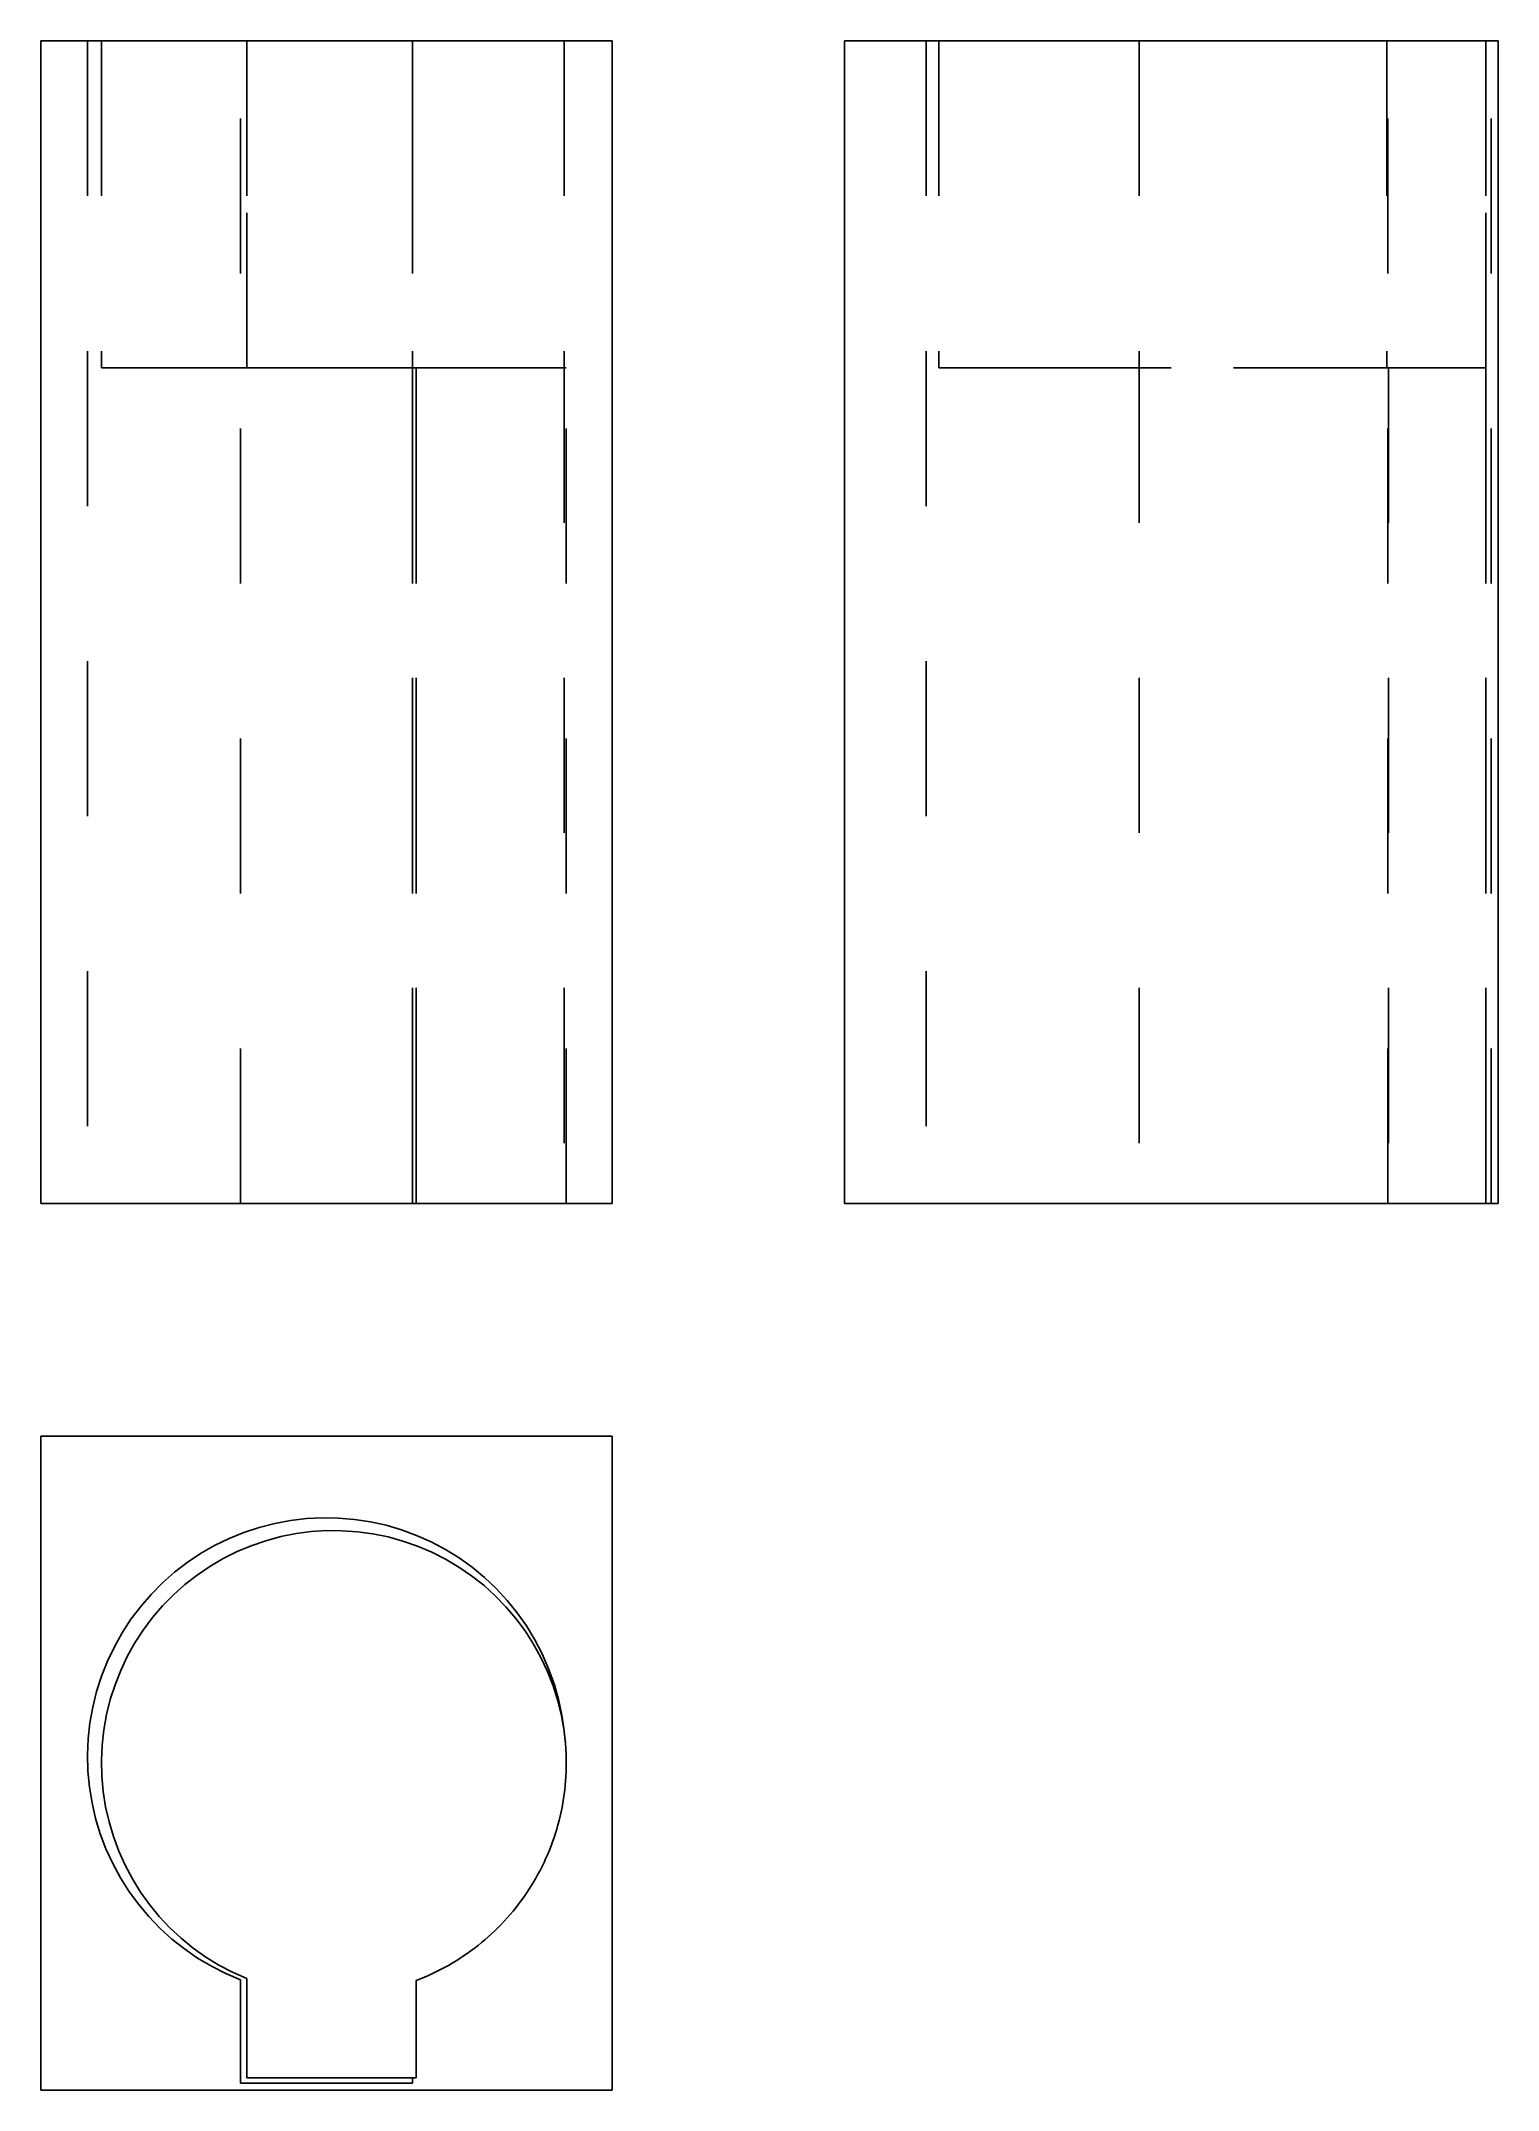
# Model space of a CAD drawing. Extents: x 0 to 0.94, y 0 to 1.32.
import ezdxf

# ---------------------------------------------------------------- set-up
doc = ezdxf.new("R2010")
doc.units = 0
doc.linetypes.add('HIDDEN', pattern=[0.037501, 0.025013, -0.012488])
for name, color, linetype in [('FRONT', 7, 'CONTINUOUS'), ('FRONT_HID', 7, 'HIDDEN'), ('LEFT', 7, 'CONTINUOUS'), ('LEFT_HID', 7, 'HIDDEN'), ('TOP', 7, 'CONTINUOUS'), ('TOP_HID', 7, 'HIDDEN')]:
    doc.layers.add(name, color=color, linetype=linetype)

msp = doc.modelspace()

# ---------------------------------------------------------------- linework, layer by layer
at = {"layer": 'FRONT'}
for p, q in [((0.368586, 1.321875), (0, 1.321875)), ((0, 0.571875), (0, 1.321875)), ((0.368586, 0.571875), (0.368586, 1.321875)), ((0.368586, 0.571875), (0, 0.571875))]:
    msp.add_line(p, q, dxfattribs=at)
at = {"layer": 'FRONT_HID', "linetype": 'HIDDEN'}
for p, q in [((0.337626, 1.321875), (0.030054, 1.321875)), ((0.030054, 1.321875), (0.128783, 1.321875)), ((0.030054, 1.321875), (0.030054, 0.571875)), ((0.337626, 1.321875), (0.039062, 1.321875)), ((0.039062, 1.321875), (0.132812, 1.321875)), ((0.039062, 1.321875), (0.039062, 1.110937)), ((0.128783, 1.321875), (0.186513, 1.321875)), ((0.128783, 0.571875), (0.128783, 1.321875)), ((0.128783, 0.571875), (0.128783, 1.321875)), ((0.132812, 1.110937), (0.132812, 1.321875)), ((0.132812, 1.321875), (0.188076, 1.321875)), ((0.132812, 1.321875), (0.239803, 1.321875)), ((0.132812, 1.321875), (0.132812, 1.110937)), ((0.242187, 1.321875), (0.132813, 1.321875)), ((0.186513, 1.321875), (0.239803, 1.321875)), ((0.188076, 1.321875), (0.239803, 1.321875)), ((0.239803, 1.321875), (0.239803, 1.110937)), ((0.239803, 0.571875), (0.239803, 1.321875)), ((0.239803, 1.321875), (0.242187, 1.321875)), ((0.239803, 1.321875), (0.242188, 1.321875)), ((0.239803, 1.321875), (0.242187, 1.321875)), ((0.242187, 1.321875), (0.339062, 1.321875)), ((0.242187, 1.321875), (0.337626, 1.321875)), ((0.337626, 1.321875), (0.337626, 1.110937)), ((0.339062, 1.321875), (0.337626, 1.321875)), ((0.337626, 1.110937), (0.039062, 1.110937)), ((0.039062, 1.110937), (0.132812, 1.110937)), ((0.132812, 1.110937), (0.188076, 1.110937)), ((0.132812, 1.110937), (0.242187, 1.110937)), ((0.242187, 1.110937), (0.132813, 1.110937)), ((0.188076, 1.110937), (0.239803, 1.110937)), ((0.239803, 1.110937), (0.242188, 1.110937)), ((0.239803, 1.110937), (0.239803, 0.571875)), ((0.242187, 1.110937), (0.339062, 1.110937)), ((0.242188, 0.571875), (0.242188, 1.110937)), ((0.242188, 1.110937), (0.242188, 0.571875)), ((0.339062, 1.110937), (0.337626, 1.110937)), ((0.337626, 1.110937), (0.337626, 0.571875)), ((0.339062, 0.571875), (0.339062, 1.110937)), ((0.337626, 0.571875), (0.030054, 0.571875)), ((0.030054, 0.571875), (0.128783, 0.571875)), ((0.128783, 0.571875), (0.186513, 0.571875)), ((0.186513, 0.571875), (0.239803, 0.571875)), ((0.239803, 0.571875), (0.242188, 0.571875)), ((0.242187, 0.571875), (0.339062, 0.571875)), ((0.339062, 0.571875), (0.337626, 0.571875))]:
    msp.add_line(p, q, dxfattribs=at)
at = {"layer": 'LEFT'}
for p, q in [((0.518586, 1.321875), (0.940461, 1.321875)), ((0.518586, 0.571875), (0.518586, 1.321875)), ((0.940461, 0.571875), (0.940461, 1.321875)), ((0.518586, 0.571875), (0.940461, 0.571875))]:
    msp.add_line(p, q, dxfattribs=at)
at = {"layer": 'LEFT_HID', "linetype": 'HIDDEN'}
for p, q in [((0.708817, 1.321875), (0.571265, 1.321875)), ((0.571265, 1.321875), (0.869408, 1.321875)), ((0.571265, 1.321875), (0.571265, 0.571875)), ((0.708817, 1.321875), (0.579523, 1.321875)), ((0.579523, 1.321875), (0.868577, 1.321875)), ((0.579523, 1.321875), (0.579523, 1.110937)), ((0.708817, 1.321875), (0.708817, 1.110937)), ((0.729523, 1.321875), (0.708817, 1.321875)), ((0.868465, 1.321875), (0.708817, 1.321875)), ((0.8698, 1.321875), (0.729523, 1.321875)), ((0.868465, 1.321875), (0.868174, 1.321875)), ((0.868174, 1.321875), (0.868498, 1.321875)), ((0.868498, 1.321875), (0.868174, 1.321875)), ((0.868174, 1.321875), (0.868577, 1.321875)), ((0.869408, 1.321875), (0.868465, 1.321875)), ((0.8698, 1.321875), (0.868465, 1.321875)), ((0.868498, 1.321875), (0.868821, 1.321875)), ((0.868821, 1.321875), (0.868498, 1.321875)), ((0.868577, 1.321875), (0.932648, 1.321875)), ((0.868577, 1.321875), (0.870681, 1.321875)), ((0.868577, 1.321875), (0.868577, 1.110937)), ((0.868821, 1.321875), (0.869144, 1.321875)), ((0.869144, 1.321875), (0.868821, 1.321875)), ((0.869144, 1.321875), (0.869467, 1.321875)), ((0.869467, 1.321875), (0.869144, 1.321875)), ((0.870681, 1.321875), (0.869408, 1.321875)), ((0.869408, 1.321875), (0.93602, 1.321875)), ((0.869408, 0.571875), (0.869408, 1.321875)), ((0.869467, 1.321875), (0.869791, 1.321875)), ((0.869791, 1.321875), (0.869467, 1.321875)), ((0.869791, 1.321875), (0.870114, 1.321875)), ((0.870114, 1.321875), (0.869791, 1.321875)), ((0.932648, 1.321875), (0.8698, 1.321875)), ((0.870681, 1.321875), (0.8698, 1.321875)), ((0.870114, 1.321875), (0.870437, 1.321875)), ((0.870437, 1.321875), (0.870114, 1.321875)), ((0.870437, 1.321875), (0.87076, 1.321875)), ((0.87076, 1.321875), (0.870437, 1.321875)), ((0.932648, 1.321875), (0.870681, 1.321875)), ((0.87076, 1.321875), (0.871083, 1.321875)), ((0.871083, 1.321875), (0.87076, 1.321875)), ((0.871083, 1.321875), (0.871407, 1.321875)), ((0.871407, 1.321875), (0.871083, 1.321875)), ((0.871407, 1.321875), (0.87173, 1.321875)), ((0.87173, 1.321875), (0.871407, 1.321875)), ((0.87173, 1.321875), (0.872053, 1.321875)), ((0.872053, 1.321875), (0.87173, 1.321875)), ((0.872053, 1.321875), (0.872376, 1.321875)), ((0.872376, 1.321875), (0.872053, 1.321875)), ((0.872376, 1.321875), (0.8727, 1.321875)), ((0.8727, 1.321875), (0.872376, 1.321875)), ((0.8727, 1.321875), (0.873023, 1.321875)), ((0.873023, 1.321875), (0.8727, 1.321875)), ((0.873023, 1.321875), (0.873346, 1.321875)), ((0.873346, 1.321875), (0.873023, 1.321875)), ((0.873346, 1.321875), (0.873669, 1.321875)), ((0.873669, 1.321875), (0.873346, 1.321875)), ((0.873669, 1.321875), (0.873993, 1.321875)), ((0.873993, 1.321875), (0.873669, 1.321875)), ((0.873993, 1.321875), (0.874316, 1.321875)), ((0.874316, 1.321875), (0.873993, 1.321875)), ((0.874316, 1.321875), (0.874639, 1.321875)), ((0.874639, 1.321875), (0.874316, 1.321875)), ((0.874639, 1.321875), (0.874962, 1.321875)), ((0.874962, 1.321875), (0.874639, 1.321875)), ((0.874962, 1.321875), (0.875286, 1.321875)), ((0.875286, 1.321875), (0.874962, 1.321875)), ((0.875286, 1.321875), (0.875609, 1.321875)), ((0.875609, 1.321875), (0.875286, 1.321875)), ((0.875609, 1.321875), (0.875932, 1.321875)), ((0.875932, 1.321875), (0.875609, 1.321875)), ((0.875932, 1.321875), (0.876255, 1.321875)), ((0.876255, 1.321875), (0.875932, 1.321875)), ((0.876255, 1.321875), (0.876579, 1.321875)), ((0.876579, 1.321875), (0.876255, 1.321875)), ((0.876579, 1.321875), (0.876902, 1.321875)), ((0.876902, 1.321875), (0.876579, 1.321875)), ((0.876902, 1.321875), (0.877225, 1.321875)), ((0.877225, 1.321875), (0.876902, 1.321875)), ((0.877225, 1.321875), (0.877548, 1.321875)), ((0.877548, 1.321875), (0.877225, 1.321875)), ((0.877548, 1.321875), (0.877871, 1.321875)), ((0.877871, 1.321875), (0.877548, 1.321875)), ((0.877871, 1.321875), (0.878195, 1.321875)), ((0.878195, 1.321875), (0.877871, 1.321875)), ((0.932648, 1.110937), (0.932648, 1.321875)), ((0.932648, 1.110937), (0.932648, 1.321875)), ((0.932648, 1.321875), (0.932648, 1.110937)), ((0.93602, 1.321875), (0.932648, 1.321875)), ((0.93602, 0.571875), (0.93602, 1.321875)), ((0.93602, 0.571875), (0.93602, 1.321875)), ((0.93602, 0.571875), (0.93602, 1.321875)), ((0.708817, 1.110937), (0.579523, 1.110937)), ((0.579523, 1.110937), (0.868577, 1.110937)), ((0.729523, 1.110937), (0.708817, 1.110937)), ((0.708817, 1.110937), (0.708817, 0.571875)), ((0.8698, 1.110937), (0.729523, 1.110937)), ((0.8698, 1.110937), (0.868174, 1.110937)), ((0.868174, 1.110937), (0.868498, 1.110937)), ((0.868498, 1.110937), (0.868174, 1.110937)), ((0.868174, 1.110937), (0.868577, 1.110937)), ((0.868498, 1.110937), (0.868821, 1.110937)), ((0.868821, 1.110937), (0.868498, 1.110937)), ((0.868577, 1.110937), (0.932648, 1.110937)), ((0.868577, 1.110937), (0.8698, 1.110937)), ((0.868821, 1.110937), (0.869144, 1.110937)), ((0.869144, 1.110937), (0.868821, 1.110937)), ((0.869144, 1.110937), (0.869467, 1.110937)), ((0.869467, 1.110937), (0.869144, 1.110937)), ((0.869467, 1.110937), (0.869791, 1.110937)), ((0.869791, 1.110937), (0.869467, 1.110937)), ((0.869791, 1.110937), (0.870114, 1.110937)), ((0.870114, 1.110937), (0.869791, 1.110937)), ((0.932648, 1.110937), (0.8698, 1.110937)), ((0.8698, 1.110937), (0.8698, 0.571875)), ((0.870114, 1.110937), (0.870437, 1.110937)), ((0.870437, 1.110937), (0.870114, 1.110937)), ((0.870437, 1.110937), (0.87076, 1.110937)), ((0.87076, 1.110937), (0.870437, 1.110937)), ((0.87076, 1.110937), (0.871083, 1.110937)), ((0.871083, 1.110937), (0.87076, 1.110937)), ((0.871083, 1.110937), (0.871407, 1.110937)), ((0.871407, 1.110937), (0.871083, 1.110937)), ((0.871407, 1.110937), (0.87173, 1.110937)), ((0.87173, 1.110937), (0.871407, 1.110937)), ((0.87173, 1.110937), (0.872053, 1.110937)), ((0.872053, 1.110937), (0.87173, 1.110937)), ((0.872053, 1.110937), (0.872376, 1.110937)), ((0.872376, 1.110937), (0.872053, 1.110937)), ((0.872376, 1.110937), (0.8727, 1.110937)), ((0.8727, 1.110937), (0.872376, 1.110937)), ((0.8727, 1.110937), (0.873023, 1.110937)), ((0.873023, 1.110937), (0.8727, 1.110937)), ((0.873023, 1.110937), (0.873346, 1.110937)), ((0.873346, 1.110937), (0.873023, 1.110937)), ((0.873346, 1.110937), (0.873669, 1.110937)), ((0.873669, 1.110937), (0.873346, 1.110937)), ((0.873669, 1.110937), (0.873993, 1.110937)), ((0.873993, 1.110937), (0.873669, 1.110937)), ((0.873993, 1.110937), (0.874316, 1.110937)), ((0.874316, 1.110937), (0.873993, 1.110937)), ((0.874316, 1.110937), (0.874639, 1.110937)), ((0.874639, 1.110937), (0.874316, 1.110937)), ((0.874639, 1.110937), (0.874962, 1.110937)), ((0.874962, 1.110937), (0.874639, 1.110937)), ((0.874962, 1.110937), (0.875286, 1.110937)), ((0.875286, 1.110937), (0.874962, 1.110937)), ((0.875286, 1.110937), (0.875609, 1.110937)), ((0.875609, 1.110937), (0.875286, 1.110937)), ((0.875609, 1.110937), (0.875932, 1.110937)), ((0.875932, 1.110937), (0.875609, 1.110937)), ((0.875932, 1.110937), (0.876255, 1.110937)), ((0.876255, 1.110937), (0.875932, 1.110937)), ((0.876255, 1.110937), (0.876579, 1.110937)), ((0.876579, 1.110937), (0.876255, 1.110937)), ((0.876579, 1.110937), (0.876902, 1.110937)), ((0.876902, 1.110937), (0.876579, 1.110937)), ((0.876902, 1.110937), (0.877225, 1.110937)), ((0.877225, 1.110937), (0.876902, 1.110937)), ((0.877225, 1.110937), (0.877548, 1.110937)), ((0.877548, 1.110937), (0.877225, 1.110937)), ((0.877548, 1.110937), (0.877871, 1.110937)), ((0.877871, 1.110937), (0.877548, 1.110937)), ((0.877871, 1.110937), (0.878195, 1.110937)), ((0.878195, 1.110937), (0.877871, 1.110937)), ((0.932648, 0.571875), (0.932648, 1.110937)), ((0.932648, 1.110937), (0.932648, 0.571875)), ((0.708817, 0.571875), (0.571265, 0.571875)), ((0.571265, 0.571875), (0.869408, 0.571875)), ((0.729523, 0.571875), (0.708817, 0.571875)), ((0.8698, 0.571875), (0.729523, 0.571875)), ((0.869408, 0.571875), (0.93602, 0.571875)), ((0.932648, 0.571875), (0.8698, 0.571875)), ((0.93602, 0.571875), (0.932648, 0.571875))]:
    msp.add_line(p, q, dxfattribs=at)
at = {"layer": 'TOP'}
for p, q in [((0.368586, 0.421875), (0, 0.421875)), ((0, 0.421875), (0, 0)), ((0.368586, 0), (0.368586, 0.421875)), ((0.130975, 0.359687), (0.121372, 0.355778)), ((0.14082, 0.362942), (0.130975, 0.359687)), ((0.15086, 0.365529), (0.14082, 0.362942)), ((0.154838, 0.356981), (0.145209, 0.354384)), ((0.161052, 0.367435), (0.15086, 0.365529)), ((0.164618, 0.358932), (0.154838, 0.356981)), ((0.171349, 0.368651), (0.161052, 0.367435)), ((0.174507, 0.36023), (0.164618, 0.358932)), ((0.181704, 0.369174), (0.171349, 0.368651)), ((0.18446, 0.360867), (0.174507, 0.36023)), ((0.192071, 0.368999), (0.181704, 0.369174)), ((0.194433, 0.360841), (0.18446, 0.360867)), ((0.202402, 0.368129), (0.192071, 0.368999)), ((0.204382, 0.360153), (0.194433, 0.360841)), ((0.212652, 0.366566), (0.202402, 0.368129)), ((0.214264, 0.358805), (0.204382, 0.360153)), ((0.222774, 0.364318), (0.212652, 0.366566)), ((0.224034, 0.356804), (0.214264, 0.358805)), ((0.232722, 0.361395), (0.222774, 0.364318)), ((0.242451, 0.357811), (0.232722, 0.361395)), ((0.251917, 0.353581), (0.242451, 0.357811)), ((0.103061, 0.346071), (0.094436, 0.340317)), ((0.112053, 0.351233), (0.103061, 0.346071)), ((0.121372, 0.355778), (0.112053, 0.351233)), ((0.126574, 0.347302), (0.11765, 0.342848)), ((0.135774, 0.351153), (0.126574, 0.347302)), ((0.145209, 0.354384), (0.135774, 0.351153)), ((0.23365, 0.354158), (0.224034, 0.356804)), ((0.243068, 0.350878), (0.23365, 0.354158)), ((0.252248, 0.34698), (0.243068, 0.350878)), ((0.261078, 0.348724), (0.251917, 0.353581)), ((0.261149, 0.342481), (0.252248, 0.34698)), ((0.269892, 0.343263), (0.261078, 0.348724)), ((0.086216, 0.333997), (0.07844, 0.327139)), ((0.094436, 0.340317), (0.086216, 0.333997)), ((0.100789, 0.332213), (0.092925, 0.326079)), ((0.109043, 0.337811), (0.100789, 0.332213)), ((0.11765, 0.342848), (0.109043, 0.337811)), ((0.269731, 0.3374), (0.261149, 0.342481)), ((0.277956, 0.33176), (0.269731, 0.3374)), ((0.278318, 0.337222), (0.269892, 0.343263)), ((0.285788, 0.325586), (0.277956, 0.33176)), ((0.28632, 0.330629), (0.278318, 0.337222)), ((0.293861, 0.323513), (0.28632, 0.330629)), ((0.071142, 0.319774), (0.064356, 0.311935)), ((0.07844, 0.327139), (0.071142, 0.319774)), ((0.085486, 0.319436), (0.078505, 0.312313)), ((0.092925, 0.326079), (0.085486, 0.319436)), ((0.293193, 0.318905), (0.285788, 0.325586)), ((0.300137, 0.311746), (0.293193, 0.318905)), ((0.300907, 0.315906), (0.293861, 0.323513)), ((0.064356, 0.311935), (0.058111, 0.303658)), ((0.072013, 0.304743), (0.066038, 0.296757)), ((0.078505, 0.312313), (0.072013, 0.304743)), ((0.30659, 0.304143), (0.300137, 0.311746)), ((0.307426, 0.307843), (0.300907, 0.315906)), ((0.312524, 0.296127), (0.30659, 0.304143)), ((0.313388, 0.299361), (0.307426, 0.307843)), ((0.052437, 0.29498), (0.047359, 0.285941)), ((0.058111, 0.303658), (0.052437, 0.29498)), ((0.066038, 0.296757), (0.060607, 0.288393)), ((0.317912, 0.287734), (0.312524, 0.296127)), ((0.318767, 0.290497), (0.313388, 0.299361)), ((0.047359, 0.285941), (0.042899, 0.27658)), ((0.055744, 0.279685), (0.051471, 0.270674)), ((0.060607, 0.288393), (0.055744, 0.279685)), ((0.322731, 0.279002), (0.317912, 0.287734)), ((0.323538, 0.281292), (0.318767, 0.290497)), ((0.326958, 0.269969), (0.322731, 0.279002)), ((0.32768, 0.271787), (0.323538, 0.281292)), ((0.039078, 0.266942), (0.035914, 0.257068)), ((0.042899, 0.27658), (0.039078, 0.266942)), ((0.051471, 0.270674), (0.047805, 0.261399)), ((0.330576, 0.260676), (0.326958, 0.269969)), ((0.331175, 0.262025), (0.32768, 0.271787)), ((0.035914, 0.257068), (0.03342, 0.247004)), ((0.044764, 0.251901), (0.042361, 0.242222)), ((0.047805, 0.261399), (0.044764, 0.251901)), ((0.333569, 0.251162), (0.330576, 0.260676)), ((0.334005, 0.25205), (0.331175, 0.262025)), ((0.335922, 0.24147), (0.333569, 0.251162)), ((0.336159, 0.241908), (0.334005, 0.25205)), ((0.03342, 0.247004), (0.031608, 0.236795)), ((0.042361, 0.242222), (0.040606, 0.232404)), ((0.337626, 0.231644), (0.335922, 0.24147)), ((0.337626, 0.231644), (0.336159, 0.241908)), ((0.030485, 0.226488), (0.030058, 0.216128)), ((0.031608, 0.236795), (0.030485, 0.226488)), ((0.040606, 0.232404), (0.039508, 0.222491)), ((0.030058, 0.216128), (0.030328, 0.205763)), ((0.039508, 0.222491), (0.039071, 0.212528)), ((0.039071, 0.212528), (0.039297, 0.202557)), ((0.030328, 0.205763), (0.031293, 0.19544)), ((0.039297, 0.202557), (0.040185, 0.192624)), ((0.031293, 0.19544), (0.03295, 0.185205)), ((0.03295, 0.185205), (0.035291, 0.175104)), ((0.040185, 0.192624), (0.041731, 0.182771)), ((0.035291, 0.175104), (0.038305, 0.165184)), ((0.041731, 0.182771), (0.043928, 0.173043)), ((0.043928, 0.173043), (0.046767, 0.163482)), ((0.038305, 0.165184), (0.041979, 0.155488)), ((0.046767, 0.163482), (0.050235, 0.154132)), ((0.041979, 0.155488), (0.046296, 0.146061)), ((0.046296, 0.146061), (0.051237, 0.136945)), ((0.050235, 0.154132), (0.054317, 0.145032)), ((0.051237, 0.136945), (0.056778, 0.128182)), ((0.054317, 0.145032), (0.058994, 0.136224)), ((0.058994, 0.136224), (0.064246, 0.127745)), ((0.056778, 0.128182), (0.062896, 0.119811)), ((0.062896, 0.119811), (0.069563, 0.11187)), ((0.064246, 0.127745), (0.07005, 0.119635)), ((0.07005, 0.119635), (0.076381, 0.111928)), ((0.069563, 0.11187), (0.076748, 0.104395)), ((0.076381, 0.111928), (0.083209, 0.104659)), ((0.076748, 0.104395), (0.084419, 0.09742)), ((0.083209, 0.104659), (0.090505, 0.09786)), ((0.084419, 0.09742), (0.092541, 0.090975)), ((0.090505, 0.09786), (0.098237, 0.091561)), ((0.092541, 0.090975), (0.101078, 0.085091)), ((0.098237, 0.091561), (0.106371, 0.085789)), ((0.101078, 0.085091), (0.109991, 0.079794)), ((0.106371, 0.085789), (0.11487, 0.080571)), ((0.109991, 0.079794), (0.11924, 0.075107)), ((0.11487, 0.080571), (0.123697, 0.075929)), ((0.11924, 0.075107), (0.128783, 0.071053)), ((0.123697, 0.075929), (0.132812, 0.071884)), ((0.128783, 0.071053), (0.128783, 0.004441)), ((0.132812, 0.071884), (0.132812, 0.007812)), ((0, 0), (0.368586, 0)), ((0.128783, 0.004441), (0.186513, 0.004441)), ((0.132812, 0.007812), (0.188076, 0.007812)), ((0.186513, 0.004441), (0.239803, 0.004441)), ((0.188076, 0.007812), (0.239803, 0.007812)), ((0.239803, 0.004441), (0.239803, 0.007812))]:
    msp.add_line(p, q, dxfattribs=at)
at = {"layer": 'TOP_HID', "linetype": 'HIDDEN'}
for p, q in [((0.337672, 0.231317), (0.337626, 0.231644)), ((0.337672, 0.231317), (0.337626, 0.231644)), ((0.337716, 0.230991), (0.337672, 0.231317)), ((0.337716, 0.230991), (0.337672, 0.231317)), ((0.33776, 0.230664), (0.337716, 0.230991)), ((0.33776, 0.230664), (0.337716, 0.230991)), ((0.337803, 0.230337), (0.33776, 0.230664)), ((0.337803, 0.230337), (0.33776, 0.230664)), ((0.337845, 0.23001), (0.337803, 0.230337)), ((0.337845, 0.23001), (0.337803, 0.230337)), ((0.337887, 0.229683), (0.337845, 0.23001)), ((0.337887, 0.229683), (0.337845, 0.23001)), ((0.337927, 0.229356), (0.337887, 0.229683)), ((0.337927, 0.229356), (0.337887, 0.229683)), ((0.337968, 0.229028), (0.337927, 0.229356)), ((0.337968, 0.229028), (0.337927, 0.229356)), ((0.338007, 0.228701), (0.337968, 0.229028)), ((0.338007, 0.228701), (0.337968, 0.229028)), ((0.338046, 0.228373), (0.338007, 0.228701)), ((0.338046, 0.228373), (0.338007, 0.228701)), ((0.338084, 0.228046), (0.338046, 0.228373)), ((0.338084, 0.228046), (0.338046, 0.228373)), ((0.338121, 0.227718), (0.338084, 0.228046)), ((0.338121, 0.227718), (0.338084, 0.228046)), ((0.338157, 0.227391), (0.338121, 0.227718)), ((0.338157, 0.227391), (0.338121, 0.227718)), ((0.338193, 0.227063), (0.338157, 0.227391)), ((0.338193, 0.227063), (0.338157, 0.227391)), ((0.338228, 0.226735), (0.338193, 0.227063)), ((0.338228, 0.226735), (0.338193, 0.227063)), ((0.338263, 0.226407), (0.338228, 0.226735)), ((0.338263, 0.226407), (0.338228, 0.226735)), ((0.338296, 0.226079), (0.338263, 0.226407)), ((0.338296, 0.226079), (0.338263, 0.226407)), ((0.338329, 0.225751), (0.338296, 0.226079)), ((0.338329, 0.225751), (0.338296, 0.226079)), ((0.338361, 0.225423), (0.338329, 0.225751)), ((0.338361, 0.225423), (0.338329, 0.225751)), ((0.338393, 0.225095), (0.338361, 0.225423)), ((0.338393, 0.225095), (0.338361, 0.225423)), ((0.338424, 0.224766), (0.338393, 0.225095)), ((0.338424, 0.224766), (0.338393, 0.225095)), ((0.338454, 0.224438), (0.338424, 0.224766)), ((0.338454, 0.224438), (0.338424, 0.224766)), ((0.338483, 0.22411), (0.338454, 0.224438)), ((0.338483, 0.22411), (0.338454, 0.224438)), ((0.338512, 0.223781), (0.338483, 0.22411)), ((0.338512, 0.223781), (0.338483, 0.22411)), ((0.33854, 0.223453), (0.338512, 0.223781)), ((0.33854, 0.223453), (0.338512, 0.223781)), ((0.338567, 0.223124), (0.33854, 0.223453)), ((0.338567, 0.223124), (0.33854, 0.223453)), ((0.338593, 0.222795), (0.338567, 0.223124)), ((0.338593, 0.222795), (0.338567, 0.223124)), ((0.338619, 0.222467), (0.338593, 0.222795)), ((0.338619, 0.222467), (0.338593, 0.222795)), ((0.338644, 0.222138), (0.338619, 0.222467)), ((0.338644, 0.222138), (0.338619, 0.222467)), ((0.338668, 0.221809), (0.338644, 0.222138)), ((0.338668, 0.221809), (0.338644, 0.222138)), ((0.338692, 0.22148), (0.338668, 0.221809)), ((0.338692, 0.22148), (0.338668, 0.221809)), ((0.338714, 0.221151), (0.338692, 0.22148)), ((0.338714, 0.221151), (0.338692, 0.22148)), ((0.338736, 0.220822), (0.338714, 0.221151)), ((0.338736, 0.220822), (0.338714, 0.221151)), ((0.338758, 0.220493), (0.338736, 0.220822)), ((0.338758, 0.220493), (0.338736, 0.220822)), ((0.338778, 0.220164), (0.338758, 0.220493)), ((0.338778, 0.220164), (0.338758, 0.220493)), ((0.338798, 0.219835), (0.338778, 0.220164)), ((0.338798, 0.219835), (0.338778, 0.220164)), ((0.338818, 0.219506), (0.338798, 0.219835)), ((0.338818, 0.219506), (0.338798, 0.219835)), ((0.338836, 0.219177), (0.338818, 0.219506)), ((0.338836, 0.219177), (0.338818, 0.219506)), ((0.338854, 0.218847), (0.338836, 0.219177)), ((0.338854, 0.218847), (0.338836, 0.219177)), ((0.338871, 0.218518), (0.338854, 0.218847)), ((0.338871, 0.218518), (0.338854, 0.218847)), ((0.338887, 0.218189), (0.338871, 0.218518)), ((0.338887, 0.218189), (0.338871, 0.218518)), ((0.338903, 0.217859), (0.338887, 0.218189)), ((0.338903, 0.217859), (0.338887, 0.218189)), ((0.338918, 0.21753), (0.338903, 0.217859)), ((0.338918, 0.21753), (0.338903, 0.217859)), ((0.338932, 0.2172), (0.338918, 0.21753)), ((0.338932, 0.2172), (0.338918, 0.21753)), ((0.338945, 0.216871), (0.338932, 0.2172)), ((0.338945, 0.216871), (0.338932, 0.2172)), ((0.338958, 0.216542), (0.338945, 0.216871)), ((0.338958, 0.216542), (0.338945, 0.216871)), ((0.33897, 0.216212), (0.338958, 0.216542)), ((0.33897, 0.216212), (0.338958, 0.216542)), ((0.338981, 0.215882), (0.33897, 0.216212)), ((0.338981, 0.215882), (0.33897, 0.216212)), ((0.338991, 0.215553), (0.338981, 0.215882)), ((0.338991, 0.215553), (0.338981, 0.215882)), ((0.339001, 0.215223), (0.338991, 0.215553)), ((0.339001, 0.215223), (0.338991, 0.215553)), ((0.33901, 0.214894), (0.339001, 0.215223)), ((0.33901, 0.214894), (0.339001, 0.215223)), ((0.339019, 0.214564), (0.33901, 0.214894)), ((0.339019, 0.214564), (0.33901, 0.214894)), ((0.339026, 0.214234), (0.339019, 0.214564)), ((0.339026, 0.214234), (0.339019, 0.214564)), ((0.339033, 0.213905), (0.339026, 0.214234)), ((0.339033, 0.213905), (0.339026, 0.214234)), ((0.339039, 0.213575), (0.339033, 0.213905)), ((0.339039, 0.213575), (0.339033, 0.213905)), ((0.339045, 0.213245), (0.339039, 0.213575)), ((0.339045, 0.213245), (0.339039, 0.213575)), ((0.339049, 0.212916), (0.339045, 0.213245)), ((0.339049, 0.212916), (0.339045, 0.213245)), ((0.339053, 0.212586), (0.339049, 0.212916)), ((0.339053, 0.212586), (0.339049, 0.212916)), ((0.339057, 0.212256), (0.339053, 0.212586)), ((0.339057, 0.212256), (0.339053, 0.212586)), ((0.339059, 0.211927), (0.339057, 0.212256)), ((0.339059, 0.211927), (0.339057, 0.212256)), ((0.339061, 0.211597), (0.339059, 0.211927)), ((0.339061, 0.211597), (0.339059, 0.211927)), ((0.339062, 0.211267), (0.339061, 0.211597)), ((0.339062, 0.211267), (0.339061, 0.211597)), ((0.338373, 0.196569), (0.338621, 0.199437)), ((0.338373, 0.196569), (0.338621, 0.199437)), ((0.338621, 0.199437), (0.338814, 0.202308)), ((0.338621, 0.199437), (0.338814, 0.202308)), ((0.338814, 0.202308), (0.338952, 0.205183)), ((0.338814, 0.202308), (0.338952, 0.205183)), ((0.338952, 0.205183), (0.339035, 0.20806)), ((0.338952, 0.205183), (0.339035, 0.20806)), ((0.339035, 0.20806), (0.339062, 0.210937)), ((0.339035, 0.20806), (0.339062, 0.210937)), ((0.339062, 0.210938), (0.339062, 0.211267)), ((0.339062, 0.210938), (0.339062, 0.211267)), ((0.33631, 0.182333), (0.336832, 0.185164)), ((0.33631, 0.182333), (0.336832, 0.185164)), ((0.336832, 0.185164), (0.337299, 0.188004)), ((0.336832, 0.185164), (0.337299, 0.188004)), ((0.337299, 0.188004), (0.337712, 0.190852)), ((0.337299, 0.188004), (0.337712, 0.190852)), ((0.337712, 0.190852), (0.33807, 0.193707)), ((0.337712, 0.190852), (0.33807, 0.193707)), ((0.33807, 0.193707), (0.338373, 0.196569)), ((0.33807, 0.193707), (0.338373, 0.196569)), ((0.333683, 0.171128), (0.334421, 0.17391)), ((0.333683, 0.171128), (0.334421, 0.17391)), ((0.334421, 0.17391), (0.335104, 0.176705)), ((0.334421, 0.17391), (0.335104, 0.176705)), ((0.335104, 0.176705), (0.335734, 0.179514)), ((0.335104, 0.176705), (0.335734, 0.179514)), ((0.335734, 0.179514), (0.33631, 0.182333)), ((0.335734, 0.179514), (0.33631, 0.182333)), ((0.329205, 0.157458), (0.330205, 0.160157)), ((0.329205, 0.157458), (0.330205, 0.160157)), ((0.330205, 0.160157), (0.331154, 0.162874)), ((0.330205, 0.160157), (0.331154, 0.162874)), ((0.331154, 0.162874), (0.33205, 0.165609)), ((0.331154, 0.162874), (0.33205, 0.165609)), ((0.33205, 0.165609), (0.332893, 0.168361)), ((0.33205, 0.165609), (0.332893, 0.168361)), ((0.332893, 0.168361), (0.333683, 0.171128)), ((0.332893, 0.168361), (0.333683, 0.171128)), ((0.323438, 0.14428), (0.324692, 0.14687)), ((0.323438, 0.14428), (0.324692, 0.14687)), ((0.324692, 0.14687), (0.325896, 0.149484)), ((0.324692, 0.14687), (0.325896, 0.149484)), ((0.325896, 0.149484), (0.32705, 0.152121)), ((0.325896, 0.149484), (0.32705, 0.152121)), ((0.32705, 0.152121), (0.328153, 0.154779)), ((0.32705, 0.152121), (0.328153, 0.154779)), ((0.328153, 0.154779), (0.329205, 0.157458)), ((0.328153, 0.154779), (0.329205, 0.157458)), ((0.316435, 0.131715), (0.317932, 0.134173)), ((0.316435, 0.131715), (0.317932, 0.134173)), ((0.317932, 0.134173), (0.319381, 0.13666)), ((0.317932, 0.134173), (0.319381, 0.13666)), ((0.319381, 0.13666), (0.320782, 0.139174)), ((0.319381, 0.13666), (0.320782, 0.139174)), ((0.320782, 0.139174), (0.322134, 0.141714)), ((0.320782, 0.139174), (0.322134, 0.141714)), ((0.322134, 0.141714), (0.323438, 0.14428)), ((0.322134, 0.141714), (0.323438, 0.14428)), ((0.306492, 0.117609), (0.308261, 0.119879)), ((0.306492, 0.117609), (0.308261, 0.119879)), ((0.308261, 0.119879), (0.309986, 0.122182)), ((0.308261, 0.119879), (0.309986, 0.122182)), ((0.309986, 0.122182), (0.311667, 0.124519)), ((0.309986, 0.122182), (0.311667, 0.124519)), ((0.311667, 0.124519), (0.313302, 0.126887)), ((0.311667, 0.124519), (0.313302, 0.126887)), ((0.313302, 0.126887), (0.314892, 0.129286)), ((0.313302, 0.126887), (0.314892, 0.129286)), ((0.314892, 0.129286), (0.316435, 0.131715)), ((0.314892, 0.129286), (0.316435, 0.131715)), ((0.294994, 0.104738), (0.297012, 0.106789)), ((0.294994, 0.104738), (0.297012, 0.106789)), ((0.297012, 0.106789), (0.298991, 0.10888)), ((0.297012, 0.106789), (0.298991, 0.10888)), ((0.298991, 0.10888), (0.300928, 0.111008)), ((0.298991, 0.10888), (0.300928, 0.111008)), ((0.300928, 0.111008), (0.302825, 0.113172)), ((0.300928, 0.111008), (0.302825, 0.113172)), ((0.302825, 0.113172), (0.30468, 0.115373)), ((0.302825, 0.113172), (0.30468, 0.115373)), ((0.30468, 0.115373), (0.306492, 0.117609)), ((0.30468, 0.115373), (0.306492, 0.117609)), ((0.27982, 0.091509), (0.282094, 0.093272)), ((0.27982, 0.091509), (0.282094, 0.093272)), ((0.282094, 0.093272), (0.284335, 0.095079)), ((0.282094, 0.093272), (0.284335, 0.095079)), ((0.284335, 0.095079), (0.28654, 0.096928)), ((0.284335, 0.095079), (0.28654, 0.096928)), ((0.28654, 0.096928), (0.288709, 0.098819)), ((0.28654, 0.096928), (0.288709, 0.098819)), ((0.288709, 0.098819), (0.290842, 0.100752)), ((0.288709, 0.098819), (0.290842, 0.100752)), ((0.290842, 0.100752), (0.292937, 0.102725)), ((0.290842, 0.100752), (0.292937, 0.102725)), ((0.292937, 0.102725), (0.294994, 0.104738)), ((0.292937, 0.102725), (0.294994, 0.104738)), ((0.260493, 0.079037), (0.26301, 0.080432)), ((0.260493, 0.079037), (0.26301, 0.080432)), ((0.26301, 0.080432), (0.265501, 0.081875)), ((0.26301, 0.080432), (0.265501, 0.081875)), ((0.265501, 0.081875), (0.267963, 0.083365)), ((0.265501, 0.081875), (0.267963, 0.083365)), ((0.267963, 0.083365), (0.270396, 0.084902)), ((0.267963, 0.083365), (0.270396, 0.084902)), ((0.270396, 0.084902), (0.272799, 0.086486)), ((0.270396, 0.084902), (0.272799, 0.086486)), ((0.272799, 0.086486), (0.275171, 0.088115)), ((0.272799, 0.086486), (0.275171, 0.088115)), ((0.275171, 0.088115), (0.277512, 0.08979)), ((0.275171, 0.088115), (0.277512, 0.08979)), ((0.277512, 0.08979), (0.27982, 0.091509)), ((0.277512, 0.08979), (0.27982, 0.091509)), ((0.242187, 0.07066), (0.244869, 0.071705)), ((0.242187, 0.07066), (0.244869, 0.071705)), ((0.242188, 0.007812), (0.242188, 0.07066)), ((0.242188, 0.007812), (0.242188, 0.07066)), ((0.244869, 0.071705), (0.24753, 0.072802)), ((0.244869, 0.071705), (0.24753, 0.072802)), ((0.24753, 0.072802), (0.25017, 0.073949)), ((0.24753, 0.072802), (0.25017, 0.073949)), ((0.25017, 0.073949), (0.252786, 0.075146)), ((0.25017, 0.073949), (0.252786, 0.075146)), ((0.252786, 0.075146), (0.25538, 0.076394)), ((0.252786, 0.075146), (0.25538, 0.076394)), ((0.25538, 0.076394), (0.257949, 0.077691)), ((0.25538, 0.076394), (0.257949, 0.077691)), ((0.257949, 0.077691), (0.260493, 0.079037)), ((0.257949, 0.077691), (0.260493, 0.079037)), ((0.239803, 0.007812), (0.242188, 0.007812)), ((0.239803, 0.007812), (0.242188, 0.007812))]:
    msp.add_line(p, q, dxfattribs=at)

doc.saveas('drawing.dxf')
